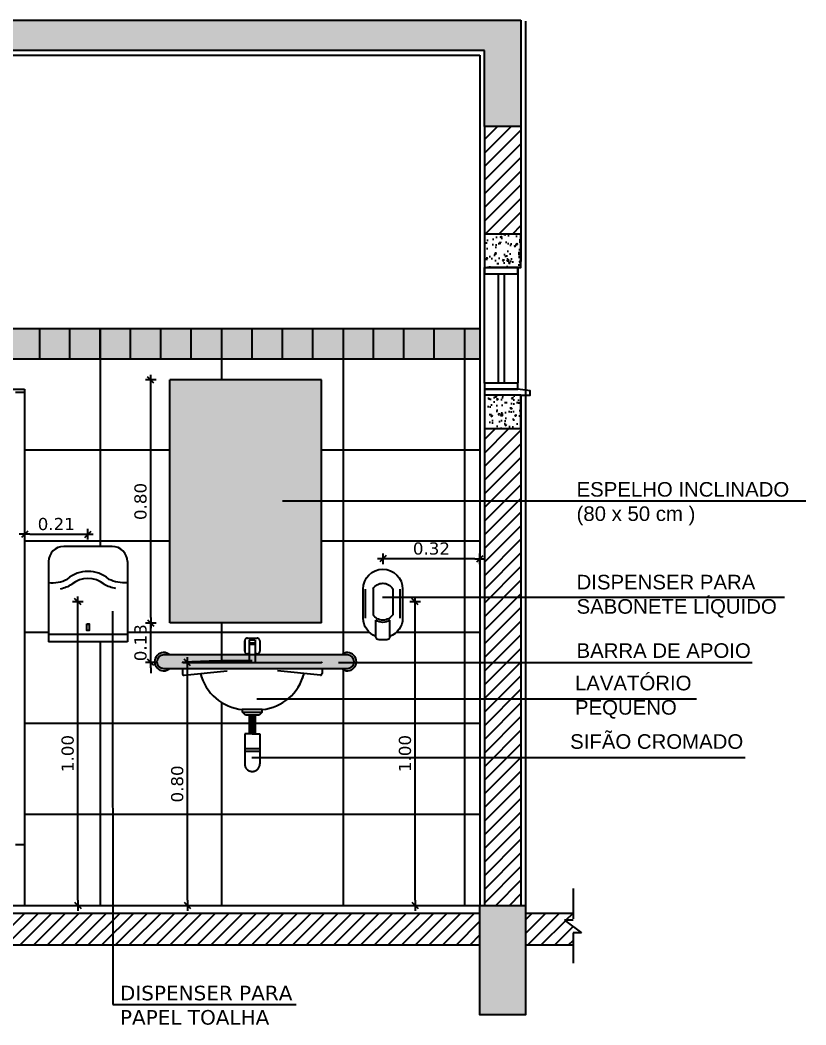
# Model space of a CAD drawing. Extents: x -36 to 357, y 137 to 237.
# Drawn here: x 19.427 to 22.015, y 206.025 to 209.333 of the extents above; entities that cross this region are included whole.
import ezdxf

# ---------------------------------------------------------------- set-up
doc = ezdxf.new("R2010")
doc.units = 0
doc.header["$LTSCALE"] = 0.01
doc.linetypes.add('CONTINU', pattern=[0])
doc.linetypes.add('TRACEJADO_P', pattern=[0.1875, 0.125, -0.0625])
doc.layers.get('0').update_dxf_attribs({"linetype": 'CONTINUOUS'})
doc.layers.get('DEFPOINTS').update_dxf_attribs({"linetype": 'CONTINUOUS'})
for name, color, linetype in [('01', 1, 'CONTINUOUS'), ('0_HATCH', 1, 'CONTINUOUS'), ('252', 252, 'CONTINUOUS'), ('A-01', 1, 'CONTINUOUS'), ('A-BARRA', 2, 'CONTINUOUS'), ('A-DIV', 3, 'CONTINUOUS'), ('A-SIMBO', 2, 'CONTINUOUS'), ('AR-CORTE', 1, 'CONTINUOUS'), ('AR-ESQ', 2, 'CONTINUOUS'), ('ARQ-ALV-CORTE', 3, 'CONTINUOUS'), ('ARQ-CTA-1_025', 1, 'CONTINUOUS'), ('ARQ-HTC', 9, 'CONTINUOUS'), ('ARQ-SMB-1_025', 1, 'CONTINUOUS'), ('ARQ-TXT-1_025', 2, 'CONTINUOUS'), ('ARQ_HIDRO', 1, 'CONTINUOUS'), ('ESQUADRIA', 2, 'CONTINUOUS')]:
    doc.layers.add(name, color=color, linetype=linetype)
doc.styles.add('ESC-50-A20', font='arial.ttf', dxfattribs={"height": 0.1})
doc.styles.add('FNDE Texto Cota 0025', font='verdana.ttf', dxfattribs={"height": 0.04})
doc.dimstyles.new('FNDE 1-0025', dxfattribs={"dimscale": 5, "dimtxt": 0.04, "dimasz": 0.0035, "dimexe": 0.15, "dimexo": 0.15, "dimgap": 0.0025, "dimtad": 1, "dimzin": 1, "dimdsep": 46, "dimtxsty": 'FNDE Texto Cota 0025', "dimblk": 'tic', "dimcen": 0.015, "dimdle": 0.15, "dimse1": 1, "dimse2": 1, "dimclrd": 251, "dimclre": 251, "dimclrt": 256, "dimaunit": 1, "dimadec": 3, "dimazin": 0, "dimtfac": 1, "dimtix": 1, "dimtmove": 2, "dimatfit": 3, "dimfxl": 0.15, "dimtvp": 1, "dimtolj": 1, "dimtzin": 0, "dimarcsym": 0})
pattern_1 = [(45, (-30.651324, 203.939937), (-0.02245064, 0.02245064), [])]
pattern_2 = [(50, (-48.40752, 44.141847), (0.054655401, -0.004781726), [0.005715, -0.062865]), (355, (-48.40752, 44.141847), (-0.010573026, 0.057317054), [0.004572, -0.050292175]), (100.451445, (-48.402963, 44.14145), (0.044082374, 0.052535326), [0.004857003, -0.053427073]), (46.1842, (-48.40752, 44.15709), (0.081323712, -0.012612698), [0.0085725, -0.0942975]), (96.63556, (-48.40074, 44.156036), (0.07122124, 0.074227837), [0.007285507, -0.080140682]), (351.18415, (-48.40752, 44.15709), (0.07122124, 0.074227837), [0.00685799, -0.07543792]), (21, (-48.3999, 44.153277), (0.045484317, -0.03067956), [0.005715, -0.062865]), (326, (-48.3999, 44.153277), (0.018540609, 0.05525639), [0.004572, -0.050292]), (71.451445, (-48.39611, 44.15072), (0.064024926, 0.02457683), [0.004857003, -0.053426981]), (37.5, (-48.407518, 44.141847), (0.000926581, 0.0253665117), [0, -0.0496824, 0, -0.051054, 0, -0.0504825]), (7.5, (-48.407518, 44.141847), (0.0200458988, 0.0300541724), [0, -0.0291084, 0, -0.0485394, 0, -0.0192405]), (327.5, (-48.42451, 44.141847), (0.0406771786, -0.0017186232), [0, -0.01905, 0, -0.059436, 0, -0.078867]), (317.5, (-48.43213, 44.141847), (0.0444387544, 0.007627947), [0, -0.024765, 0, -0.0394716, 0, -0.056007])]

# ---------------------------------------------------------------- blocks, each defined once
blk = doc.blocks.new('tic')
at = {"color": 251}
for p, q in [((-1, 0), (1, 0)), ((0, -1), (0, 1))]:
    blk.add_line(p, q, dxfattribs=at)
blk.add_line((-0.6, -0.6), (0.6, 0.6))
blk = doc.blocks.new('*D308')
at = {"layer": 'ARQ-CTA-1_025', "color": 251, "lineweight": -2}
blk.add_line((19.8571, 207.3657), (19.8571, 208.1307), dxfattribs=at)
at = {"layer": 'DEFPOINTS', "color": 0}
for p in [(19.8571, 208.1482), (19.9129, 208.1482), (19.9129, 207.3482)]:
    blk.add_point(p, dxfattribs=at)
at = {"layer": 'ARQ-CTA-1_025', "color": 251, "lineweight": -2, "xscale": 0.0175, "yscale": 0.0175, "zscale": 0.0175}
for p, rotation in [((19.8571, 208.1482), 90), ((19.8571, 207.3482), 270)]:
    blk.add_blockref('tic', p, dxfattribs=dict(at, rotation=rotation))
at = {"layer": 'ARQ-CTA-1_025', "insert": (19.8237, 207.7482), "char_height": 0.04, "attachment_point": 5, "rotation": 90, "style": 'FNDE Texto Cota 0025'}
blk.add_mtext('\\A1;0.80', dxfattribs=at)
blk = doc.blocks.new('*D309')
at = {"layer": 'ARQ-CTA-1_025', "color": 251, "lineweight": -2}
blk.add_line((19.9781, 206.4357), (19.9781, 207.2005), dxfattribs=at)
at = {"layer": 'DEFPOINTS', "color": 0}
for p in [(19.9781, 207.218), (20.0124, 207.218), (19.9917, 206.4182)]:
    blk.add_point(p, dxfattribs=at)
at = {"layer": 'ARQ-CTA-1_025', "color": 251, "lineweight": -2, "xscale": 0.0175, "yscale": 0.0175, "zscale": 0.0175}
for p, rotation in [((19.9781, 207.218), 90), ((19.9781, 206.4182), 270)]:
    blk.add_blockref('tic', p, dxfattribs=dict(at, rotation=rotation))
at = {"layer": 'ARQ-CTA-1_025', "insert": (19.9447, 206.8181), "char_height": 0.04, "attachment_point": 5, "rotation": 90, "style": 'FNDE Texto Cota 0025'}
blk.add_mtext('\\A1;0.80', dxfattribs=at)
blk = doc.blocks.new('*D409')
at = {"layer": 'ARQ-CTA-1_025', "color": 251, "lineweight": -2}
for p, q in [((19.8571, 207.3657), (19.8571, 207.3832)), ((19.8571, 207.2182), (19.8571, 207.3482)), ((19.8571, 207.2007), (19.8571, 207.1832))]:
    blk.add_line(p, q, dxfattribs=at)
at = {"layer": 'DEFPOINTS', "color": 0}
for p in [(19.8571, 207.3482), (19.8746, 207.3482), (19.8746, 207.2182)]:
    blk.add_point(p, dxfattribs=at)
at = {"layer": 'ARQ-CTA-1_025', "color": 251, "lineweight": -2, "xscale": 0.0175, "yscale": 0.0175, "zscale": 0.0175}
for p, rotation in [((19.8571, 207.3482), 270), ((19.8571, 207.2182), 90)]:
    blk.add_blockref('tic', p, dxfattribs=dict(at, rotation=rotation))
at = {"layer": 'ARQ-CTA-1_025', "insert": (19.8237, 207.2832), "char_height": 0.04, "attachment_point": 5, "rotation": 90, "style": 'FNDE Texto Cota 0025'}
blk.add_mtext('\\A1;0.13', dxfattribs=at)
blk = doc.blocks.new('*D410')
at = {"layer": 'ARQ-CTA-1_025', "color": 251, "lineweight": -2}
blk.add_line((20.7281, 206.4357), (20.7281, 207.4007), dxfattribs=at)
at = {"layer": 'DEFPOINTS', "color": 0}
for p in [(20.5875, 207.4182, -0.0042), (20.7281, 207.4182), (20.9072, 206.4182)]:
    blk.add_point(p, dxfattribs=at)
at = {"layer": 'ARQ-CTA-1_025', "color": 251, "lineweight": -2, "xscale": 0.0175, "yscale": 0.0175, "zscale": 0.0175}
for p, rotation in [((20.7281, 207.4182), 90), ((20.7281, 206.4182), 270)]:
    blk.add_blockref('tic', p, dxfattribs=dict(at, rotation=rotation))
at = {"layer": 'ARQ-CTA-1_025', "insert": (20.6948, 206.9182), "char_height": 0.04, "attachment_point": 5, "rotation": 90, "style": 'FNDE Texto Cota 0025'}
blk.add_mtext('\\A1;1.00', dxfattribs=at)
blk = doc.blocks.new('A$C46241D09')
at = {"layer": 'ARQ_HIDRO', "color": 1}
for p, q in [((0.21, 0.314), (0.05, 0.314)), ((0, 0.264), (0, 0)), ((0.26, 0.264), (0.26, 0)), ((0.26, 0), (0, 0))]:
    blk.add_line(p, q, dxfattribs=at)
at = {"layer": 'ARQ_HIDRO', "color": 8, "ltscale": 10}
blk.add_line((0.1339, 0.057), (0.1261, 0.057), dxfattribs=at)
at = {"layer": 'ARQ_HIDRO', "color": 8}
blk.add_line((0.26, 0.0235), (0, 0.0235), dxfattribs=at)
blk.add_lwpolyline([(0.1261, 0.0589), (0.1339, 0.0589), (0.1339, 0.0376), (0.1261, 0.0376)], close=True, dxfattribs=at)
at = {"layer": 'ARQ_HIDRO', "color": 1}
for centre, start, end in [((0.05, 0.264), 90, 180), ((0.21, 0.264), 0, 90)]:
    blk.add_arc(centre, 0.05, start, end, dxfattribs=at)
at = {"layer": 'ARQ_HIDRO', "color": 8}
for centre, radius, start, end in [((0.13, 0.1252), 0.1065, 49.8808, 130.1192), ((0.0148, 0.2894), 0.095, 261.0356, 299.3736), ((0.13, 0.1252), 0.0836, 50.2678, 129.7546), ((0.2523, 0.3286), 0.1333, 246.264, 273.3268), ((0.0148, 0.2894), 0.1174, 282.1134, 301.7089), ((0.2523, 0.3286), 0.1552, 243.6828, 258.2126)]:
    blk.add_arc(centre, radius, start, end, dxfattribs=at)
blk = doc.blocks.new('*D411')
at = {"layer": 'ARQ-CTA-1_025', "color": 251, "lineweight": -2}
blk.add_line((19.6171, 206.4357), (19.6171, 207.4007), dxfattribs=at)
at = {"layer": 'DEFPOINTS', "color": 0}
for p in [(19.6171, 207.4182), (19.6505, 207.4182, -0.0172), (19.4417, 206.4182)]:
    blk.add_point(p, dxfattribs=at)
at = {"layer": 'ARQ-CTA-1_025', "color": 251, "lineweight": -2, "xscale": 0.0175, "yscale": 0.0175, "zscale": 0.0175}
for p, rotation in [((19.6171, 207.4182), 90), ((19.6171, 206.4182), 270)]:
    blk.add_blockref('tic', p, dxfattribs=dict(at, rotation=rotation))
at = {"layer": 'ARQ-CTA-1_025', "insert": (19.5838, 206.9182), "char_height": 0.04, "attachment_point": 5, "rotation": 90, "style": 'FNDE Texto Cota 0025'}
blk.add_mtext('\\A1;1.00', dxfattribs=at)
blk = doc.blocks.new('*D412')
at = {"layer": 'ARQ-CTA-1_025', "color": 251, "lineweight": -2}
blk.add_line((19.4592, 207.6403), (19.633, 207.6403), dxfattribs=at)
at = {"layer": 'DEFPOINTS', "color": 0}
for p in [(19.6505, 207.7989, -0.018), (19.6505, 207.6403), (19.4417, 206.9189)]:
    blk.add_point(p, dxfattribs=at)
at = {"layer": 'ARQ-CTA-1_025', "color": 251, "lineweight": -2, "xscale": 0.0175, "yscale": 0.0175, "zscale": 0.0175, "rotation": 180}
blk.add_blockref('tic', (19.4417, 207.6403), dxfattribs=at)
at = {"layer": 'ARQ-CTA-1_025', "color": 251, "lineweight": -2, "xscale": 0.0175, "yscale": 0.0175, "zscale": 0.0175}
blk.add_blockref('tic', (19.6505, 207.6403), dxfattribs=at)
at = {"layer": 'ARQ-CTA-1_025', "insert": (19.5461, 207.6736), "char_height": 0.04, "attachment_point": 5, "style": 'FNDE Texto Cota 0025'}
blk.add_mtext('\\A1;0.21', dxfattribs=at)
blk = doc.blocks.new('*D413')
at = {"layer": 'ARQ-CTA-1_025', "color": 251, "lineweight": -2}
blk.add_line((20.9242, 207.5596), (20.6394, 207.5596), dxfattribs=at)
at = {"layer": 'DEFPOINTS', "color": 0}
for p in [(20.6219, 207.7187, -0.0042), (20.6219, 207.5596), (20.9417, 206.8387)]:
    blk.add_point(p, dxfattribs=at)
at = {"layer": 'ARQ-CTA-1_025', "color": 251, "lineweight": -2, "xscale": 0.0175, "yscale": 0.0175, "zscale": 0.0175, "rotation": 180}
blk.add_blockref('tic', (20.6219, 207.5596), dxfattribs=at)
at = {"layer": 'ARQ-CTA-1_025', "color": 251, "lineweight": -2, "xscale": 0.0175, "yscale": 0.0175, "zscale": 0.0175}
blk.add_blockref('tic', (20.9417, 207.5596), dxfattribs=at)
at = {"layer": 'ARQ-CTA-1_025', "insert": (20.7818, 207.593), "char_height": 0.04, "attachment_point": 5, "style": 'FNDE Texto Cota 0025'}
blk.add_mtext('\\A1;0.32', dxfattribs=at)
blk = doc.blocks.new('A$C19481829')
at = {"layer": 'ARQ_HIDRO', "color": 1}
for p, q in [((0, 0.2269), (0, 0.1312)), ((0.13, 0.1312), (0.13, 0.2269)), ((0.0422, 0.0693), (0.0422, 0.1241)), ((0.0878, 0.0693), (0.0878, 0.1241)), ((0.0522, 0.0593), (0.0778, 0.0593))]:
    blk.add_line(p, q, dxfattribs=at)
at = {"layer": 'ARQ_HIDRO', "color": 8}
for p, q in [((0.0076, 0.1312), (0.0076, 0.2269)), ((0.0325, 0.2278), (0.0325, 0.1423)), ((0.0975, 0.2278), (0.0975, 0.1423)), ((0.1224, 0.1312), (0.1224, 0.2269))]:
    blk.add_line(p, q, dxfattribs=at)
at = {"layer": 'ARQ_HIDRO', "color": 1}
for centre, radius, start, end in [((0.065, 0.2269), 0.065, 360, 180), ((0.065, 0.1312), 0.065, 180, 249.5013), ((0.065, 0.1552), 0.0385, 233.7481, 306.2519), ((0.065, 0.1312), 0.065, 290.4987, 0), ((0.0522, 0.0693), 0.01, 180, 270), ((0.0778, 0.0693), 0.01, 270, 360)]:
    blk.add_arc(centre, radius, start, end, dxfattribs=at)
at = {"layer": 'ARQ_HIDRO', "color": 8}
for centre, start, end in [((0.065, 0.2072), 32.3388, 147.6612), ((0.065, 0.1629), 212.3388, 327.6612)]:
    blk.add_arc(centre, 0.0385, start, end, dxfattribs=at)

msp = doc.modelspace()

# ---------------------------------------------------------------- hatches: boundary and pattern name
at = {"layer": '01'}
h = msp.add_hatch(dxfattribs=at)
h.set_pattern_fill('ANSI31', color=251, scale=0.01)
h.set_pattern_definition(pattern_1)
h.paths.add_polyline_path([(21.0767, 208.9832), (20.9567, 208.9832), (20.9567, 208.6282), (21.0767, 208.6282)])
h = msp.add_hatch(dxfattribs=at)
h.set_pattern_fill('ANSI31', color=251, scale=0.01)
h.set_pattern_definition(pattern_1)
h.paths.add_polyline_path([(20.9567, 207.9882), (21.0767, 207.9882), (21.0767, 206.4182), (20.9567, 206.4182)])
h = msp.add_hatch(color=256, dxfattribs=at)
h.set_gradient(color1=(91, 91, 91), rotation=90, one_color=1, tint=1, name='CYLINDER')
h.paths.add_polyline_path([(20.4851, 207.2432), (20.5049, 207.2432, -1), (20.5049, 207.1982), (20.4851, 207.1982, 2.21525)])
h.paths.add_polyline_path([(19.8999, 207.2432), (19.9198, 207.2432, 2.21525), (19.9198, 207.1982), (19.8999, 207.1982, -1)])
h = msp.add_hatch(color=256, dxfattribs=at)
h.set_gradient(color1=(91, 91, 91), rotation=90, one_color=1, tint=1, name='CYLINDER')
h.paths.add_polyline_path([(20.5049, 207.2432), (19.8999, 207.2432, 1), (19.8999, 207.1982), (20.5049, 207.1982, 1)])
h = msp.add_hatch(dxfattribs=at)
h.set_pattern_fill('ANSI31', color=251, scale=0.01)
h.set_pattern_definition(pattern_1)
h.paths.add_polyline_path([(20.9417, 206.3932), (16.4917, 206.3932), (16.4917, 206.2884), (20.9417, 206.2884)])
h = msp.add_hatch(dxfattribs=at)
h.set_pattern_fill('ANSI31', color=251, scale=0.01)
h.set_pattern_definition([(45, (-73.397477, 218.118126), (-0.02245064, 0.02245064), [])])
h.paths.add_polyline_path([(21.2205, 206.3694), (21.2481, 206.3694), (21.2481, 206.3932), (21.0917, 206.3932), (21.0917, 206.2882), (21.2481, 206.2882), (21.2481, 206.3284), (21.2757, 206.3284)])
at = {"layer": '0_HATCH'}
msp.add_hatch(color=160, dxfattribs=at).paths.add_polyline_path([(20.9417, 208.3182), (16.4917, 208.3182), (16.4917, 208.2182), (20.9417, 208.2182)])
h = msp.add_hatch(color=256, dxfattribs=at)
h.set_gradient(color1=(91, 91, 91), one_color=1, tint=1, name='CURVED')
h.paths.add_polyline_path([(20.4197, 208.1482), (19.9197, 208.1482), (19.9197, 207.3482), (20.4197, 207.3482)])
at = {"layer": 'ARQ-HTC'}
h = msp.add_hatch(dxfattribs=at)
h.set_pattern_fill('AR-CONC', color=251, scale=0.001, style=0)
h.set_pattern_definition([(50, (2.99204, -8.79), (0.18218467, -0.01593909), [0.01905, -0.20955]), (355, (2.99204, -8.79), (-0.03524342, 0.19105685), [0.01524, -0.16764058]), (100.451445, (3.00723, -8.79133), (0.14694125, 0.17511775), [0.01619001, -0.17809024]), (46.1842, (2.99204, -8.7392), (0.27107904, -0.04204233), [0.028575, -0.314325]), (96.63556, (3.01463, -8.7427), (0.23740413, 0.24742612), [0.02428502, -0.2671356]), (351.18415, (2.99204, -8.7392), (0.23740413, 0.24742612), [0.02285997, -0.25145973]), (21, (3.01744, -8.7519), (0.15161439, -0.1022652), [0.01905, -0.20955]), (326, (3.01744, -8.7519), (0.06180203, 0.18418797), [0.01524, -0.16764]), (71.451445, (3.03008, -8.76042), (0.21341642, 0.08192277), [0.01619001, -0.17808994]), (37.5, (2.992043, -8.79), (0.003088603, 0.084555039), [0, -0.165608, 0, -0.17018, 0, -0.168275]), (7.5, (2.99204, -8.79), (0.066819663, 0.100180575), [0, -0.097028, 0, -0.161798, 0, -0.064135]), (327.5, (2.9354, -8.79), (0.135590595, -0.005728744), [0, -0.0635, 0, -0.19812, 0, -0.26289]), (317.5, (2.91, -8.79), (0.14812918, 0.02542649), [0, -0.08255, 0, -0.131572, 0, -0.18669])])
h.paths.add_polyline_path([(21.0767, 209.3332), (16.3567, 209.3332), (16.3567, 208.9832), (16.4767, 208.9832), (16.4767, 209.2332), (20.9567, 209.2332), (20.9567, 208.9832), (21.0767, 208.9832)])
h = msp.add_hatch(dxfattribs=at)
h.set_pattern_fill('AR-CONC', color=251, scale=0.0003, style=0)
h.set_pattern_definition(pattern_2)
h.paths.add_polyline_path([(20.9567, 208.5182), (21.0767, 208.5182), (21.0767, 208.6282), (20.9567, 208.6282)])
h = msp.add_hatch(dxfattribs=at)
h.set_pattern_fill('AR-CONC', color=251, scale=0.0003, style=0)
h.set_pattern_definition(pattern_2)
h.paths.add_polyline_path([(20.9567, 208.0982), (20.9567, 207.9882), (21.0767, 207.9882), (21.0767, 208.0982)])
h = msp.add_hatch(dxfattribs=at)
h.set_pattern_fill('AR-CONC', color=251, scale=0.001, style=0)
h.set_pattern_definition([(50, (-30.65132, 203.93994), (0.18218467, -0.0159391), [0.01905, -0.20955]), (355, (-30.65132, 203.93994), (-0.0352434, 0.19105685), [0.01524, -0.1676406]), (100.45144, (-30.63614, 203.93861), (0.14694125, 0.17511775), [0.01619, -0.17809024]), (46.1842, (-30.65132, 203.99074), (0.271079, -0.0420423), [0.028575, -0.314325]), (96.63556, (-30.62873, 203.98723), (0.2374041, 0.2474261), [0.024285, -0.2671356]), (351.18415, (-30.65132, 203.99074), (0.2374041, 0.2474261), [0.02286, -0.2514597]), (21, (-30.62592, 203.97804), (0.1516144, -0.1022652), [0.01905, -0.20955]), (326, (-30.62592, 203.97804), (0.061802, 0.18418797), [0.01524, -0.16764]), (71.45144, (-30.61329, 203.96952), (0.2134164, 0.08192277), [0.01619, -0.17808994]), (37.5, (-30.651324, 203.93994), (0.0030886, 0.08455504), [0, -0.165608, 0, -0.17018, 0, -0.168275]), (7.5, (-30.65132, 203.93994), (0.06681966, 0.10018057), [0, -0.097028, 0, -0.161798, 0, -0.064135]), (327.5, (-30.707966, 203.93994), (0.135590595, -0.00572874), [0, -0.0635, 0, -0.19812, 0, -0.26289]), (317.5, (-30.73337, 203.93994), (0.14812918, 0.0254265), [0, -0.08255, 0, -0.131572, 0, -0.18669])])
h.paths.add_polyline_path([(21.0917, 206.4182), (20.9417, 206.4182), (20.9417, 206.0582), (21.0917, 206.0582)])
h.paths.add_polyline_path([(16.4917, 206.4182), (16.3417, 206.4182), (16.3417, 206.0582), (16.4917, 206.0582)])

# ---------------------------------------------------------------- linework, layer by layer
at = {"layer": '01'}
for p, q in [((21.0917, 209.3298, 0.1148), (21.0917, 206.4182, 0.1148)), ((16.4917, 209.2182, 0.1148), (20.9417, 209.2182, 0.1521)), ((20.9417, 209.2182, 0.1148), (20.9417, 206.4182, 0.1148))]:
    msp.add_line(p, q, dxfattribs=at)
at = {"layer": '01', "color": 251}
msp.add_line((20.0917, 207.0182, -0.5836), (20.0917, 207.0857, -0.6644), dxfattribs=at)
at = {"layer": '252', "color": 251}
for p, q in [((16.4917, 208.3182, 0.1148), (20.9417, 208.3182, 0.1148)), ((19.4917, 208.2182, -2.1389), (19.4917, 208.3182, -2.1389)), ((19.5908, 208.2182, 0.0686), (19.5908, 208.3182, 0.0686)), ((19.6908, 208.2182, 0.0686), (19.6908, 208.3182, 0.0686)), ((19.6917, 207.6002, -1.2799), (19.6917, 208.3182, -2.1389)), ((19.7908, 208.2182, 0.0686), (19.7908, 208.3182, 0.0686)), ((19.8908, 208.2182, 0.0686), (19.8908, 208.3182, 0.0686)), ((19.9908, 208.2182, 0.0686), (19.9908, 208.3182, 0.0686)), ((20.0917, 208.1482, -1.9356), (20.0917, 208.3182, -2.1389)), ((20.1908, 208.2182, 0.0686), (20.1908, 208.3182, 0.0686)), ((20.2908, 208.2182, 0.0686), (20.2908, 208.3182, 0.0686)), ((20.3908, 208.2182, 0.0686), (20.3908, 208.3182, 0.0686)), ((20.4917, 207.2432, 0.061), (20.4917, 208.3182, -2.1389)), ((20.5908, 208.2182, 0.0686), (20.5908, 208.3182, 0.0686)), ((20.6908, 208.2182, 0.0686), (20.6908, 208.3182, 0.0686)), ((20.7908, 208.2182, 0.0686), (20.7908, 208.3182, 0.0686)), ((20.8917, 206.4182, 0.1342), (20.8917, 208.3182, -2.1389)), ((16.4917, 208.2182, 0.1148), (20.9417, 208.2182, 0.1148)), ((19.4417, 207.9182, 0.0949), (19.9197, 207.9182, 0.1012)), ((20.4197, 207.9182, 0.1079), (20.9381, 207.9182, 0.1148)), ((19.4417, 207.6182, 0.0949), (19.9197, 207.6182, 0.1012)), ((20.4197, 207.6182, 0.1079), (20.9381, 207.6182, 0.1148)), ((20.0917, 207.2232, -0.8289), (20.0917, 207.3482, -0.9785)), ((19.4417, 207.3182, 0.0949), (19.5205, 207.3182, 0.0959)), ((19.7805, 207.3182, 0.0994), (20.5761, 207.3182, 0.11)), ((20.6677, 207.3182, 0.1112), (20.9381, 207.3182, 0.1148)), ((19.6917, 206.4182, 0.1342), (19.6917, 207.2862, -0.9042)), ((20.4917, 206.4182, 0.1342), (20.4917, 207.1982, 0.1148)), ((19.4417, 207.0182, 0.0949), (20.1817, 207.0182, 0.1047)), ((20.0917, 206.4182, 0.1342), (20.0917, 207.0182, -0.5836)), ((20.2017, 207.0182, 0.105), (20.9381, 207.0182, 0.1148)), ((19.4417, 206.7182, 0.0949), (20.9417, 206.7182, 0.1149))]:
    msp.add_line(p, q, dxfattribs=at)
at = {"layer": 'A-01'}
msp.add_line((19.4417, 206.6182, 0.1148), (19.4417, 206.4182, 0.1148), dxfattribs=at)
at = {"layer": 'A-BARRA', "color": 8, "linetype": 'TRACEJADO_P', "ltscale": 0.5}
for p, q in [((20.1667, 207.2892, 0.1148), (20.1667, 207.2552, 0.1148)), ((20.1667, 207.2552, 0.1148), (20.1667, 207.2892, 0.1148)), ((20.1757, 207.2982, 0.1148), (20.2077, 207.2982, 0.1148)), ((20.1757, 207.2982, 0.1148), (20.2077, 207.2982, 0.1148)), ((20.2017, 207.2917, 0.1148), (20.1817, 207.2917, 0.1148)), ((20.1817, 207.2917, 0.1148), (20.1817, 207.2182, 0.1148)), ((20.2017, 207.2816, 0.1148), (20.1817, 207.2816, 0.1148)), ((20.2017, 207.2778, 0.1148), (20.1817, 207.2778, 0.1148)), ((20.2017, 207.2917, 0.1148), (20.2017, 207.2182, 0.1148)), ((20.2167, 207.2892, 0.1148), (20.2167, 207.2552, 0.1148)), ((20.2167, 207.2892, 0.1148), (20.2167, 207.2552, 0.1148)), ((20.1757, 207.2462, 0.1148), (20.1817, 207.2462, 0.1148)), ((20.1817, 207.2462, 0.1148), (20.1757, 207.2462, 0.1148)), ((20.1817, 207.2432, 0.1148), (20.1817, 207.2462, 0.1148)), ((20.2017, 207.2462, 0.1148), (20.2077, 207.2462, 0.1148)), ((20.2077, 207.2462, 0.1148), (20.2017, 207.2462, 0.1148)), ((20.2017, 207.2462, 0.1148), (20.2017, 207.2432, 0.1148)), ((20.2241, 207.0629, 0.1148), (20.1589, 207.0629, 0.1148)), ((20.1591, 207.0585, 0.1148), (20.1593, 207.0629, 0.1148)), ((20.1593, 207.0542, 0.1148), (20.1591, 207.0585, 0.1148)), ((20.1817, 207.0442, 0.1148), (20.1817, 206.9827, 0.1148)), ((20.1827, 207.0442, 0.1148), (20.1827, 206.9827, 0.1148)), ((20.1842, 207.0442, 0.1148), (20.1842, 206.9827, 0.1148)), ((20.1867, 207.0442, 0.1148), (20.1867, 206.9827, 0.1148)), ((20.1917, 207.0442, 0.1148), (20.1917, 206.9827, 0.1148)), ((20.1967, 207.0442, 0.1148), (20.1967, 206.9827, 0.1148)), ((20.1992, 207.0442, 0.1148), (20.1992, 206.9827, 0.1148)), ((20.2007, 207.0442, 0.1148), (20.2007, 206.9827, 0.1148)), ((20.2017, 207.0442, 0.1148), (20.2017, 206.9827, 0.1148)), ((20.2241, 207.0542, 0.1148), (20.2243, 207.0585, 0.1148)), ((20.2243, 207.0585, 0.1148), (20.2243, 207.0629, 0.1148)), ((20.1917, 206.9827, 0.1148), (20.1667, 206.9827, 0.1148)), ((20.1667, 206.9827, 0.1148), (20.1667, 206.8842, 0.1148)), ((20.1917, 206.9827, 0.1148), (20.2167, 206.9827, 0.1148)), ((20.2167, 206.9827, 0.1148), (20.2167, 206.8842, 0.1148)), ((20.2167, 206.9335, 0.1148), (20.1667, 206.9335, 0.1148)), ((20.2167, 206.9245, 0.1148), (20.1667, 206.9245, 0.1148))]:
    msp.add_line(p, q, dxfattribs=at)
at = {"layer": 'A-BARRA', "color": 8, "linetype": 'TRACEJADO_P', "ltscale": 0.5, "elevation": 0.1148}
msp.add_lwpolyline([(20.1693, 207.0442), (20.1593, 207.0542), (20.2241, 207.0542), (20.2141, 207.0442)], close=True, dxfattribs=at)
at = {"layer": 'A-BARRA', "color": 8, "linetype": 'TRACEJADO_P', "ltscale": 0.5}
for centre, radius, start, end in [((20.1757, 207.2892, 0.1148), 0.009, 90, 180), ((20.1757, 207.2892, 0.1148), 0.009, 90, 180), ((20.2077, 207.2892, 0.1148), 0.009, 0, 90), ((20.2077, 207.2892, 0.1148), 0.009, 0, 90), ((20.1757, 207.2552, 0.1148), 0.009, 180, 270), ((20.1757, 207.2552, 0.1148), 0.009, 180, 270), ((20.2077, 207.2552, 0.1148), 0.009, 270, 0), ((20.2077, 207.2552, 0.1148), 0.009, 270, 0), ((20.1917, 206.8842, 0.1148), 0.025, 180, 0)]:
    msp.add_arc(centre, radius, start, end, dxfattribs=at)
at = {"layer": 'A-DIV', "color": 5}
for p, q in [((19.4117, 208.1082, 0.1148), (19.4417, 208.1082, 0.1148)), ((19.4417, 208.1082, 0.1148), (19.4417, 206.6182, 0.1148)), ((19.4117, 206.6182, 0.1148), (19.4417, 206.6182, 0.1148))]:
    msp.add_line(p, q, dxfattribs=at)
at = {"layer": 'A-SIMBO', "color": 2, "linetype": 'TRACEJADO_P', "elevation": -0.0085}
msp.add_lwpolyline([(21.2481, 206.474), (21.2481, 206.3694), (21.2205, 206.3694), (21.2757, 206.3284), (21.2481, 206.3284), (21.2481, 206.1756)], dxfattribs=at)
at = {"layer": 'AR-CORTE'}
for p, q in [((19.9642, 207.2182, 0.1148), (20.4192, 207.2182, 0.1148)), ((19.9617, 207.1982, 0.1148), (19.9617, 207.1814, 0.1148)), ((19.9672, 207.1764, 0.1148), (20.1088, 207.1902, 0.1148)), ((20.4162, 207.1764, 0.1148), (20.2746, 207.1902, 0.1148)), ((20.4217, 207.1982, 0.1148), (20.4217, 207.1814, 0.1148))]:
    msp.add_line(p, q, dxfattribs=at)
at = {"layer": 'AR-CORTE', "color": 2}
msp.add_line((16.4917, 206.4182, 0.0555), (20.9417, 206.4182, 0.1149), dxfattribs=at)
at = {"layer": 'AR-CORTE', "elevation": 0.1148}
msp.add_lwpolyline([(19.8999, 207.2432, 1), (19.8999, 207.1982), (20.5049, 207.1982, 1), (20.5049, 207.2432)], format="xyb", close=True, dxfattribs=at)
at = {"layer": 'AR-CORTE'}
for centre, radius, start, end in [((19.8999, 207.2207, 0.1148), 0.03, 48.5904, 311.4096), ((20.5049, 207.2207, 0.1148), 0.03, 228.5904, 131.4096), ((19.9642, 207.2157, 0.1148), 0.00252, 90, 180), ((20.1591, 203.8867, 0.1148), 3.3372, 89.4406, 93.3532), ((20.4192, 207.2157, 0.1148), 0.00252, 0, 90), ((19.9667, 207.1814, 0.1148), 0.00503, 180, 275.5708), ((20.175, 207.2208, 0.1148), 0.1587, 194.1699, 201.2849), ((20.175, 207.2208, 0.1148), 0.1587, 194.2579, 264.3359), ((20.2084, 207.2208, 0.1148), 0.1587, 275.6641, 345.7421), ((20.2084, 207.2208, 0.1148), 0.1587, 338.7151, 345.8301), ((20.4167, 207.1814, 0.1148), 0.00503, 264.4292, 0)]:
    msp.add_arc(centre, radius, start, end, dxfattribs=at)
at = {"layer": 'AR-ESQ', "color": 1}
for p, q in [((20.9567, 208.1382, 0.592), (20.9567, 208.5182, 0.592)), ((21.0017, 208.4982, 0.592), (21.0017, 208.1382, 0.592)), ((21.0217, 208.4982, 0.592), (21.0217, 208.1382, 0.592)), ((21.0667, 208.5182, 0.592), (21.0667, 208.1384, 0.592))]:
    msp.add_line(p, q, dxfattribs=at)
at = {"layer": 'AR-ESQ'}
for p, q in [((20.9567, 208.5182, 0.592), (20.9567, 208.4982, 0.592)), ((20.9567, 208.4982, 0.592), (21.0667, 208.4982, 0.592)), ((21.0767, 208.5182, 0.592), (20.9667, 208.5182, 0.592)), ((21.0667, 208.4982, 0.592), (21.0667, 208.5182, 0.592))]:
    msp.add_line(p, q, dxfattribs=at)
at = {"layer": 'AR-ESQ', "elevation": 0.592}
msp.add_lwpolyline([(21.0667, 208.1182), (21.0667, 208.1382), (20.9567, 208.1382), (20.9567, 208.1182)], close=True, dxfattribs=at)
at = {"layer": 'ARQ-ALV-CORTE'}
for p, q in [((21.0767, 209.3332, 0.1148), (21.0767, 208.9832, 0.1148)), ((20.9567, 209.2332, 0.112), (16.4767, 209.2332, 0.112)), ((20.9567, 208.9832, 0.112), (20.9567, 209.2332, 0.112)), ((20.9567, 208.9832, 0.1148), (20.9567, 208.5382, 0.1148)), ((21.0767, 208.9832, 0.1148), (20.9567, 208.9832, 0.112)), ((21.0767, 208.9832, 0.1148), (21.0767, 208.5382, 0.1148)), ((19.3417, 208.1182, 0.0949), (19.4417, 208.1182, 0.0949)), ((19.4417, 208.1182, 0.0949), (19.4417, 208.1082, 0.1148)), ((20.9567, 208.1182, 0.1148), (20.9567, 206.4182, 0.1148)), ((21.0767, 208.0982, 0.1148), (21.0767, 206.4182, 0.1148)), ((16.4917, 206.3932, 0.1148), (20.9417, 206.3932, 0.1148)), ((21.0917, 206.3932, 0.1148), (21.2481, 206.3932, 0.1148)), ((16.4917, 206.2884, 0.1148), (20.9417, 206.2884, 0.1148)), ((21.0917, 206.2882, 0.1148), (21.2481, 206.2882, 0.1148))]:
    msp.add_line(p, q, dxfattribs=at)
at = {"layer": 'ARQ-ALV-CORTE', "elevation": 0.0746}
msp.add_lwpolyline([(16.3567, 209.3332), (21.0767, 209.3332)], dxfattribs=at)
at = {"layer": 'ARQ-ALV-CORTE'}
for points, elevation in [([(20.9567, 208.5182), (21.0767, 208.5182), (21.0767, 208.6282), (20.9567, 208.6282)], 0.592), ([(20.9567, 207.9882), (21.0767, 207.9882), (21.0767, 208.0982), (20.9567, 208.0982)], 0.592), ([(20.9417, 206.4182), (21.0917, 206.4182), (21.0917, 206.0582), (20.9417, 206.0582)], 0.1148)]:
    msp.add_lwpolyline(points, close=True, dxfattribs=dict(at, elevation=elevation))
at = {"layer": 'ARQ-CTA-1_025', "linetype": 'CONTINU', "ltscale": 0.4}
for p, q in [((20.4197, 208.1482, 0.1148), (19.9197, 208.1482, 0.1148)), ((19.9197, 207.3482, 0.1148), (19.9197, 208.1482, 0.1148)), ((20.4197, 207.3482, 0.1148), (20.4197, 208.1482, 0.1148)), ((20.4197, 207.3482, 0.1148), (19.9197, 207.3482, 0.1148))]:
    msp.add_line(p, q, dxfattribs=at)
at = {"layer": 'ESQUADRIA'}
for q in [(20.9567, 208.1182, 0.592), (20.9567, 208.0982, 0.592)]:
    msp.add_line((20.9567, 208.1182, 0.592), q, dxfattribs=at)
at = {"layer": 'ESQUADRIA', "elevation": 0.592}
msp.add_lwpolyline([(21.0767, 208.0982), (21.1067, 208.0982), (21.1067, 208.1128), (21.0667, 208.1182), (20.9567, 208.1182)], dxfattribs=at)

# ---------------------------------------------------------------- block references
at = {"layer": 'ARQ-CTA-1_025'}
msp.add_blockref('A$C46241D09', (19.5205, 207.2862, 0.0959), dxfattribs=at)
at = {"layer": 'ARQ_HIDRO', "xscale": -1}
msp.add_blockref('A$C19481829', (20.6869, 207.2331, 0.1097), dxfattribs=at)

# ---------------------------------------------------------------- texts
at = {"layer": 'ARQ-TXT-1_025', "char_height": 0.048, "attachment_point": 1, "style": 'ESC-50-A20'}
for s, insert, width in [('ESPELHO INCLINADO (80 x 50 cm )', (21.2598, 207.8121, 0.1148), 0.723527), ('DISPENSER PARA\\PSABONETE LÍQUIDO', (21.2598, 207.5067, 0.1148), 0.682207), ('BARRA DE APOIO', (21.2598, 207.2812, 0.1148), 0.648745), ('LAVATÓRIO PEQUENO', (21.2545, 207.1743, 0.1148), 0.539117), ('SIFÃO CROMADO', (21.2387, 206.9818, 0.1148), 0.633353)]:
    msp.add_mtext(s, dxfattribs=dict(at, insert=insert, width=width))
at = {"layer": 'ARQ-TXT-1_025', "insert": (19.7558, 206.1537, 0.1148), "char_height": 0.048, "attachment_point": 1, "style": 'ESC-50-A20'}
msp.add_mtext_dynamic_manual_height_columns('{\\fVerdana|b0|i0|c0|p34;DISPENSER PARA\\PPAPEL TOALHA}', width=8.528178, gutter_width=0.5, heights=[0], dxfattribs=at)

# ---------------------------------------------------------------- dimensions: what is measured, and where the dimension line sits
at = {"layer": 'ARQ-CTA-1_025'}
for base, p1, p2, picture, middle in [((19.8571, 208.1482, 0.1148), (19.9129, 207.3482, 0.1148), (19.9129, 208.1482, 0.1148), '*D308', (19.8237, 207.7482, 0.1148)), ((19.6171, 207.4182, 0.1148), (19.4417, 206.4182, 0.1148), (19.6505, 207.4182, 0.0977), '*D411', (19.5838, 206.9182, 0.1148)), ((20.7281, 207.4182, 0.1148), (20.9072, 206.4182, 0.1148), (20.5875, 207.4182, 0.1106), '*D410', (20.6948, 206.9182, 0.1148)), ((19.8571, 207.3482, 0.1148), (19.8746, 207.2182, 0.1148), (19.8746, 207.3482, 0.1148), '*D409', (19.8237, 207.2832, 0.1148)), ((19.9781, 207.218, 0.1148), (19.9917, 206.4182, 0.1148), (20.0124, 207.218, 0.1148), '*D309', (19.9447, 206.8181, 0.1148))]:
    dim = msp.add_linear_dim(base=base, p1=p1, p2=p2, angle=90, dimstyle='FNDE 1-0025', dxfattribs=at)
    dim.commit()
    dim.dimension.update_dxf_attribs({"geometry": picture, "text_midpoint": middle})
for base, p1, p2, picture, middle in [((19.6505, 207.6403, 0.1148), (19.4417, 206.9189, 0.1148), (19.6505, 207.7989, 0.0968), '*D412', (19.5461, 207.6736, 0.1148)), ((20.6219, 207.5596, 0.1148), (20.9417, 206.8387, 0.1148), (20.6219, 207.7187, 0.1106), '*D413', (20.7818, 207.593, 0.1148))]:
    dim = msp.add_linear_dim(base=base, p1=p1, p2=p2, dimstyle='FNDE 1-0025', dxfattribs=at)
    dim.commit()
    dim.dimension.update_dxf_attribs({"geometry": picture, "text_midpoint": middle})

# ---------------------------------------------------------------- leaders
at = {"layer": '01', "color": 3, "ltscale": 10}
for points in [[(20.2916, 207.75, 0.1148), (22.0152, 207.75, 0.1148)], [(20.6208, 207.433, 0.1148), (21.9442, 207.433, 0.1148)], [(20.4752, 207.2179, 0.1148), (21.8381, 207.2179, 0.1148)], [(20.2063, 207.0979, 0.1148), (21.6546, 207.0979, 0.1148)], [(20.1905, 206.9054, 0.1148), (21.8155, 206.9054, 0.1148)]]:
    msp.add_leader(points, dimstyle='FNDE 1-0025', override={"dimtad": 0, "dimlfac": 100, "dimclrd": 252, "dimclre": 252}, dxfattribs=at)
at = {"layer": 'ARQ-SMB-1_025', "ltscale": 10}
msp.add_leader([(19.731, 207.387, 21.4794), (19.732, 206.0923, 21.4794), (20.3365, 206.0923, 21.4794)], dimstyle='FNDE 1-0025', override={"dimlfac": 100, "dimclrd": 252, "dimclre": 252}, dxfattribs=at)

doc.saveas('drawing.dxf')
